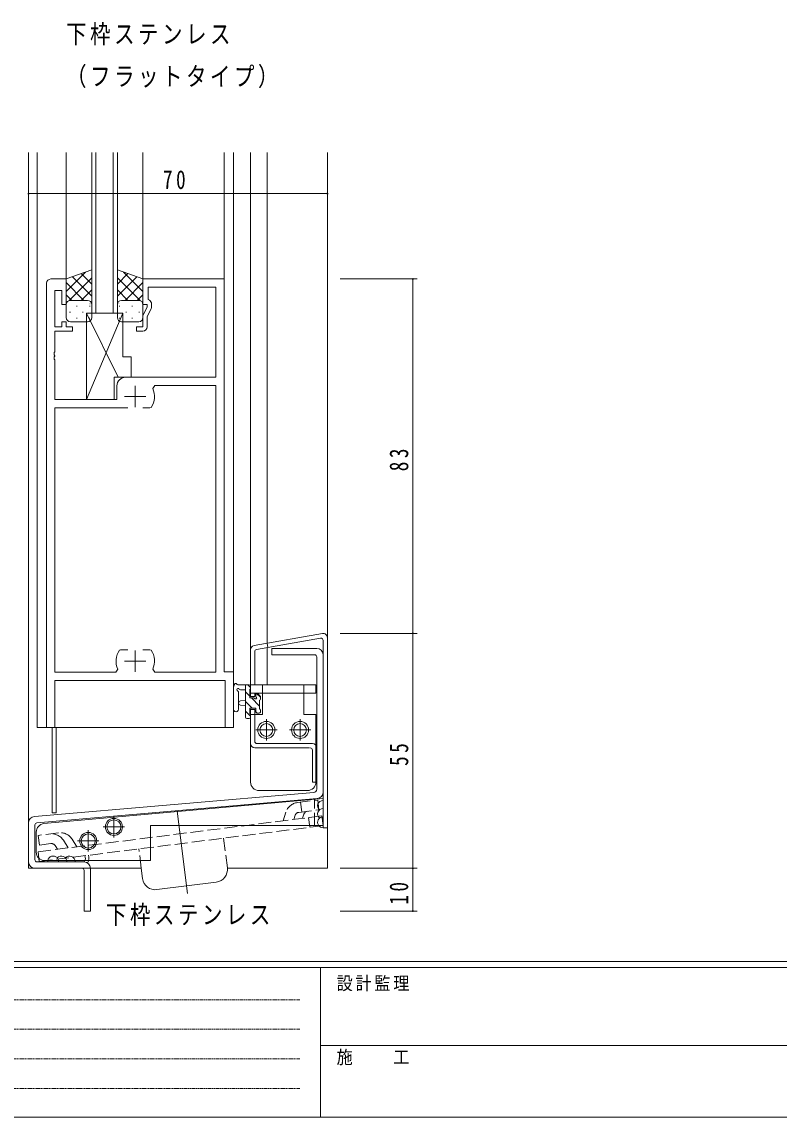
# Model space of a CAD drawing. Units: millimetres on the paper. Extents: x -398 to 398, y -282 to 282.
# Drawn here: x -205.4 to -28.1, y -282.1 to -25.6 of the extents above; entities that cross this region are included whole.
import ezdxf

# ---------------------------------------------------------------- set-up
doc = ezdxf.new("R2010")
doc.units = ezdxf.units.MM
for name, pattern in [('USER1', [0.375, 0.25, -0.125]), ('USER2', [13, 10, -1, 1, -1]), ('USER4', [4, 3, -1])]:
    doc.linetypes.add(name, pattern=pattern)
for name, color, linetype, lineweight in [('0-1_YKK_ZWAK', 7, 'Continuous', 18), ('0-3_YKK_11', 7, 'Continuous', 18), ('0-4_YKK_12', 2, 'Continuous', 18), ('0-5_YKK_13', 4, 'Continuous', 18), ('0-6_YKK_D', 6, 'Continuous', 18)]:
    doc.layers.add(name, color=color, linetype=linetype, lineweight=lineweight)
doc.layers.add('0-2_USER1', color=7, linetype='Continuous')
doc.styles.add('ＭＳ ゴシック', font='')
doc.styles.get('ＭＳ ゴシック').set_extended_font_data('MS Gothic')

msp = doc.modelspace()

# ---------------------------------------------------------------- linework, layer by layer
at = {"layer": '0-1_YKK_ZWAK'}
for p, q in [((376.929, -245.7), (-393.071, -245.7)), ((339.129, -247.1), (-393.071, -247.1)), ((-135.471, -247.1), (-135.471, -282.1)), ((-135.471, -265.299), (-6.671, -265.299)), ((-393.071, -282.1), (339.129, -282.1))]:
    msp.add_line(p, q, dxfattribs=at)
at = {"layer": '0-1_YKK_ZWAK', "linetype": 'USER1'}
for p, q in [((-388.472, -254.612), (-140.28, -254.612)), ((-388.472, -261.541), (-140.28, -261.541)), ((-388.472, -268.47), (-140.28, -268.47)), ((-388.472, -275.398), (-140.28, -275.398))]:
    msp.add_line(p, q, dxfattribs=at)
at = {"layer": '0-3_YKK_11'}
for p, q in [((-199.655, -86.845), (-199.655, -190.845)), ((-195.055, -85.845), (-198.655, -85.845)), ((-195.055, -91.845), (-195.055, -85.845)), ((-177.055, -85.845), (-177.055, -91.845)), ((-158.055, -85.845), (-177.055, -85.845)), ((-158.055, -177.845), (-158.055, -85.845)), ((-197.725, -88.545), (-196.055, -88.545)), ((-197.725, -97.045), (-197.725, -88.545)), ((-196.055, -88.545), (-196.055, -91.845)), ((-175.855, -87.775), (-159.985, -87.775)), ((-175.855, -90.645), (-175.855, -87.775)), ((-159.985, -87.775), (-159.985, -108.845)), ((-196.055, -91.845), (-195.055, -91.845)), ((-177.055, -91.845), (-176.055, -91.845)), ((-176.055, -91.845), (-176.055, -92.345)), ((-175.555, -90.818), (-175.855, -90.645)), ((-175.055, -92.345), (-175.055, -91.684)), ((-176.055, -92.345), (-177.055, -94.49)), ((-177.055, -94.49), (-177.055, -97.045)), ((-176.055, -94.711), (-175.148, -92.768)), ((-176.055, -97.045), (-176.055, -94.711)), ((-196.055, -97.045), (-197.725, -97.045)), ((-196.055, -95.845), (-196.055, -97.045)), ((-195.055, -95.845), (-196.055, -95.845)), ((-195.055, -97.045), (-195.055, -95.845)), ((-193.555, -97.045), (-195.055, -97.045)), ((-193.555, -98.045), (-193.555, -97.045)), ((-178.555, -97.045), (-178.555, -98.045)), ((-177.055, -97.045), (-178.555, -97.045)), ((-197.725, -98.045), (-193.555, -98.045)), ((-197.725, -102.887), (-197.725, -98.045)), ((-178.555, -98.045), (-177.055, -98.045)), ((-197.845, -103.07), (-197.725, -102.887)), ((-197.845, -103.62), (-197.845, -103.07)), ((-197.725, -103.803), (-197.845, -103.62)), ((-197.845, -104.07), (-197.725, -103.887)), ((-197.845, -104.62), (-197.845, -104.07)), ((-197.725, -104.803), (-197.845, -104.62)), ((-197.725, -103.887), (-197.725, -103.803)), ((-197.725, -114.045), (-197.725, -104.803)), ((-159.985, -108.845), (-181.155, -108.845)), ((-183.155, -110.845), (-183.155, -114.045)), ((-178.855, -110.845), (-178.855, -115.845)), ((-174.303, -110.775), (-174.759, -111.482)), ((-159.985, -110.775), (-174.303, -110.775)), ((-159.985, -177.915), (-159.985, -110.775)), ((-183.155, -114.045), (-197.725, -114.045)), ((-181.355, -113.345), (-176.355, -113.345)), ((-197.725, -116.045), (-197.725, -177.915)), ((-180.605, -116.045), (-197.725, -116.045)), ((-175.408, -116.045), (-177.105, -116.045)), ((-175.162, -115.916), (-175.408, -116.045)), ((-182.548, -172.774), (-182.302, -172.645)), ((-182.302, -172.645), (-180.605, -172.645)), ((-178.855, -172.845), (-178.855, -177.845)), ((-177.105, -172.645), (-175.408, -172.645)), ((-177.105, -172.645), (-175.408, -172.645)), ((-175.408, -172.645), (-175.162, -172.774)), ((-181.355, -175.345), (-176.355, -175.345)), ((-197.725, -177.915), (-183.406, -177.915)), ((-183.406, -177.915), (-182.951, -177.208)), ((-174.759, -177.208), (-174.303, -177.915)), ((-174.303, -177.915), (-159.985, -177.915)), ((-155.855, -177.845), (-158.055, -177.845)), ((-155.855, -190.845), (-155.855, -177.845)), ((-197.725, -179.845), (-157.785, -179.845)), ((-197.725, -190.845), (-197.725, -179.845)), ((-157.785, -179.845), (-157.785, -190.845)), ((-199.655, -190.845), (-197.725, -190.845)), ((-157.785, -190.845), (-155.855, -190.845))]:
    msp.add_line(p, q, dxfattribs=at)
for centre, radius, start, end in [((-198.655, -86.845), 1, 90.00001, 179.99999), ((-176.055, -91.684), 1, 359.99997, 60), ((-176.055, -92.345), 1, 335.00003, 0.00001), ((-177.055, -97.045), 1, 270.00001, 359.99999), ((-181.155, -110.845), 2, 90.00001, 179.99999), ((-178.855, -113.345), 4.5, 325.15008, 24.45637), ((-178.855, -175.345), 4.5, 145.15008, 204.45637), ((-178.855, -175.345), 4.5, 335.54363, 34.84992)]:
    msp.add_arc(centre, radius, start, end, dxfattribs=at)
at = {"layer": '0-4_YKK_12'}
for p, q in [((-203.855, -56.202), (-203.855, -223.845)), ((-201.855, -56.202), (-201.855, -190.845)), ((-195.055, -86.345), (-195.055, -56.202)), ((-189.055, -56.202), (-189.055, -93.845)), ((-188.055, -93.845), (-188.055, -56.202)), ((-184.055, -56.202), (-184.055, -93.845)), ((-183.055, -93.845), (-183.055, -56.202)), ((-177.055, -86.345), (-177.055, -56.202)), ((-158.055, -86.145), (-158.055, -56.202)), ((-155.855, -56.202), (-155.855, -190.845)), ((-151.855, -180.845), (-151.855, -56.202)), ((-147.955, -56.202), (-147.955, -171.155)), ((-133.855, -56.202), (-133.855, -223.845)), ((-183.055, -93.845), (-189.055, -93.845)), ((-147.955, -172.171), (-147.955, -180.845)), ((-147.955, -180.845), (-150.855, -180.845)), ((-201.855, -190.845), (-155.855, -190.845)), ((-198.355, -190.845), (-198.355, -210.845)), ((-197.355, -190.845), (-197.355, -210.845)), ((-197.355, -210.845), (-198.355, -210.845)), ((-177.437, -223.845), (-203.855, -223.845)), ((-133.855, -223.845), (-157.281, -223.845))]:
    msp.add_line(p, q, dxfattribs=at)
at = {"layer": '0-5_YKK_13'}
for p, q in [((-189.055, -83.702), (-195.055, -85.845)), ((-195.055, -88.754), (-190.53, -84.229)), ((-189.055, -87.031), (-191.508, -84.578)), ((-189.055, -83.702), (-189.055, -91.845)), ((-183.055, -83.702), (-183.055, -91.845)), ((-183.055, -83.702), (-177.055, -85.845)), ((-183.055, -87.031), (-180.602, -84.578)), ((-177.055, -88.754), (-181.579, -84.229)), ((-195.055, -85.925), (-194.93, -85.8)), ((-195.055, -85.845), (-195.055, -91.845)), ((-190.898, -90.845), (-195.055, -86.688)), ((-194.368, -90.895), (-189.055, -85.582)), ((-189.055, -89.859), (-193.592, -85.322)), ((-183.055, -89.859), (-178.518, -85.322)), ((-177.742, -90.895), (-183.055, -85.582)), ((-181.212, -90.845), (-177.055, -86.688)), ((-177.055, -85.925), (-177.18, -85.8)), ((-177.055, -85.845), (-177.055, -91.845)), ((-193.726, -90.845), (-195.055, -89.516)), ((-191.489, -90.845), (-189.055, -88.411)), ((-180.62, -90.845), (-183.055, -88.411)), ((-178.384, -90.845), (-177.055, -89.516)), ((-195.055, -91.582), (-195.005, -91.532)), ((-195.055, -91.845), (-195.055, -94.845)), ((-190.055, -90.845), (-194.055, -90.845)), ((-194.055, -90.845), (-190.455, -90.845)), ((-192.436, -92.179), (-192.636, -92.179)), ((-189.455, -92.179), (-189.606, -92.179)), ((-189.473, -91.657), (-189.455, -91.639)), ((-189.055, -91.845), (-189.055, -94.845)), ((-183.055, -91.845), (-183.055, -94.845)), ((-182.637, -91.657), (-182.655, -91.639)), ((-182.655, -92.179), (-182.503, -92.179)), ((-182.055, -90.845), (-178.055, -90.845)), ((-178.055, -90.845), (-182.055, -90.845)), ((-179.673, -92.179), (-179.473, -92.179)), ((-177.055, -91.582), (-177.105, -91.532)), ((-177.055, -91.845), (-177.055, -94.845)), ((-194.051, -93.594), (-194.251, -93.594)), ((-191.021, -93.594), (-191.221, -93.594)), ((-190.305, -93.845), (-182.879, -108.845)), ((-190.305, -114.045), (-181.805, -93.845)), ((-190.305, -93.845), (-181.805, -93.845)), ((-190.305, -93.845), (-190.305, -114.045)), ((-181.805, -93.845), (-181.805, -104.045)), ((-181.088, -93.594), (-180.888, -93.594)), ((-178.058, -93.594), (-177.858, -93.594)), ((-190.055, -95.845), (-194.055, -95.845)), ((-192.436, -95.009), (-192.636, -95.009)), ((-189.468, -95.009), (-189.606, -95.009)), ((-182.641, -95.009), (-182.503, -95.009)), ((-182.055, -95.845), (-178.055, -95.845)), ((-179.673, -95.009), (-179.473, -95.009)), ((-181.805, -104.045), (-179.805, -104.045)), ((-179.805, -104.045), (-179.805, -108.845)), ((-183.805, -108.845), (-179.805, -108.845)), ((-183.805, -108.845), (-183.805, -114.045)), ((-190.305, -114.045), (-183.805, -114.045)), ((-151.028, -171.697), (-135.028, -168.876)), ((-150.442, -172.609), (-135.442, -169.964)), ((-147.955, -171.155), (-147.781, -172.14)), ((-134.855, -170.456), (-134.855, -214.345)), ((-133.855, -169.86), (-133.855, -214.345)), ((-151.855, -183.645), (-151.855, -172.682)), ((-150.855, -180.845), (-150.855, -173.102)), ((-146.855, -172.345), (-146.855, -173.845)), ((-136.355, -172.345), (-146.855, -172.345)), ((-136.855, -173.845), (-146.855, -173.845)), ((-136.355, -174.345), (-136.355, -205.34)), ((-134.855, -173.845), (-134.855, -206.028)), ((-155.855, -186.571), (-155.855, -181.409)), ((-152.155, -180.844), (-154.835, -180.844)), ((-154.235, -182.044), (-153.055, -182.044)), ((-153.055, -180.844), (-153.055, -188.444)), ((-151.855, -181.498), (-152.51, -180.844)), ((-152.055, -183.944), (-152.055, -181.944)), ((-151.855, -180.845), (-136.555, -180.845)), ((-151.855, -181.744), (-151.855, -181.144)), ((-151.855, -181.345), (-151.855, -182.345)), ((-149.055, -180.845), (-149.055, -187.845)), ((-139.355, -180.845), (-139.355, -187.845)), ((-136.555, -180.845), (-136.555, -182.845)), ((-154.655, -186.571), (-154.652, -182.61)), ((-153.055, -184.544), (-154.199, -184.645)), ((-152.055, -183.543), (-153.055, -182.543)), ((-151.116, -183.944), (-152.055, -183.944)), ((-151.855, -183.645), (-150.855, -183.645)), ((-149.755, -185.843), (-151.655, -183.944)), ((-150.855, -183.645), (-150.855, -182.845)), ((-150.655, -183.144), (-150.655, -183.483)), ((-149.555, -183.798), (-150.482, -182.872)), ((-149.643, -183.431), (-150.143, -182.931)), ((-149.755, -186.544), (-149.755, -184.444)), ((-149.555, -184.244), (-149.555, -183.644)), ((-153.055, -185.744), (-154.199, -185.642)), ((-151.5, -186.344), (-153.055, -184.788)), ((-151.855, -188.233), (-153.055, -187.033)), ((-152.055, -186.344), (-150.655, -186.344)), ((-152.055, -187.644), (-152.055, -186.344)), ((-151.855, -186.645), (-150.855, -186.645)), ((-151.855, -186.645), (-151.855, -194.642)), ((-151.855, -186.645), (-150.855, -186.645)), ((-150.855, -194.142), (-150.855, -186.645)), ((-150.655, -186.344), (-150.655, -187.244)), ((-150.3, -187.544), (-150.655, -187.188)), ((-149.555, -187.244), (-149.555, -186.744)), ((-152.755, -188.744), (-152.155, -188.744)), ((-151.855, -188.444), (-151.855, -187.844)), ((-151.855, -187.845), (-149.055, -187.845)), ((-151.855, -187.845), (-151.855, -203.645)), ((-150.355, -187.544), (-149.855, -187.544)), ((-148.155, -188.945), (-148.155, -193.945)), ((-140.255, -188.945), (-140.255, -193.945)), ((-139.355, -187.845), (-136.555, -187.845)), ((-136.555, -187.845), (-136.555, -203.638)), ((-145.655, -191.445), (-150.655, -191.445)), ((-137.755, -191.445), (-142.755, -191.445)), ((-150.355, -194.642), (-137.355, -194.642)), ((-150.855, -195.642), (-138.055, -195.642)), ((-137.355, -196.142), (-137.355, -203.637)), ((-136.555, -195.642), (-136.555, -203.645)), ((-136.355, -195.642), (-136.355, -203.637)), ((-137.355, -203.637), (-136.355, -203.637)), ((-137.04, -206.087), (-202.484, -211.727)), ((-201.898, -213.182), (-136.226, -207.522)), ((-134.855, -207.51), (-200.238, -213.385)), ((-149.855, -205.645), (-138.555, -205.645)), ((-134.855, -213.845), (-134.855, -207.51)), ((-169.052, -210.432), (-166.615, -229.731)), ((-203.855, -222.345), (-203.855, -213.221)), ((-202.355, -213.68), (-202.355, -221.845)), ((-202.059, -220.045), (-202.059, -215.377)), ((-175.255, -213.845), (-134.855, -213.845)), ((-175.255, -222.045), (-175.255, -213.845)), ((-133.855, -214.345), (-134.855, -214.345)), ((-201.855, -222.345), (-190.855, -222.345)), ((-175.255, -222.045), (-200.059, -222.045)), ((-191.355, -223.845), (-202.355, -223.845)), ((-190.855, -224.345), (-190.855, -233.845)), ((-189.355, -233.845), (-189.355, -223.845)), ((-177.135, -226.241), (-177.437, -223.845)), ((-173.783, -228.841), (-159.893, -227.087)), ((-190.855, -233.845), (-189.355, -233.845))]:
    msp.add_line(p, q, dxfattribs=at)
at = {"layer": '0-5_YKK_13', "linetype": 'USER4'}
for p, q in [((-136.855, -213.845), (-136.855, -207.689)), ((-140.859, -208.455), (-136.115, -207.856)), ((-140.571, -210.737), (-135.827, -210.138)), ((-140.14, -208.364), (-139.852, -210.646)), ((-136.115, -207.856), (-135.827, -210.138)), ((-201.615, -219.958), (-135.143, -211.563)), ((-144.24, -212.712), (-143.582, -210.701)), ((-141.396, -211.418), (-141.715, -212.393)), ((-139.349, -211.159), (-139.669, -212.135)), ((-138.293, -211.961), (-138.005, -214.243)), ((-135.143, -211.563), (-134.855, -213.845)), ((-201.327, -222.24), (-134.855, -213.845)), ((-196.851, -215.527), (-201.595, -216.126)), ((-201.595, -216.126), (-201.307, -218.408)), ((-195.702, -217.284), (-194.564, -219.068)), ((-192.518, -218.81), (-193.656, -217.026)), ((-157.292, -223.734), (-158.17, -216.79)), ((-201.615, -219.958), (-201.327, -222.24)), ((-198.61, -218.067), (-201.307, -218.408)), ((-197.641, -218.521), (-197.089, -219.387)), ((-177.437, -223.845), (-178.012, -219.296))]:
    msp.add_line(p, q, dxfattribs=at)
at = {"layer": '0-5_YKK_13', "linetype": 'USER2'}
for p, q in [((-183.855, -211.645), (-183.855, -216.645)), ((-189.859, -214.945), (-189.859, -219.945)), ((-181.355, -214.145), (-186.355, -214.145)), ((-187.359, -217.445), (-192.359, -217.445))]:
    msp.add_line(p, q, dxfattribs=at)
at = {"layer": '0-5_YKK_13'}
msp.add_lwpolyline([(-151.855, -180.845), (-151.855, -182.845), (-136.555, -182.845)], dxfattribs=at)
for centre, radius in [((-148.155, -191.445), 2), ((-140.255, -191.445), 2), ((-148.155, -191.445), 1.5), ((-140.255, -191.445), 1.5), ((-183.855, -214.145), 2), ((-183.855, -214.145), 1.65), ((-189.859, -217.445), 2), ((-189.859, -217.445), 1.65)]:
    msp.add_circle(centre, radius, dxfattribs=at)
for centre, radius, start, end in [((-194.055, -91.845), 1, 90, 180), ((-194.055, -91.845), 1, 90, 179.9999), ((-190.055, -91.845), 1, 0, 90), ((-182.055, -91.845), 1, 90, 180), ((-178.055, -91.845), 1, 0, 90), ((-178.055, -91.845), 1, 0.0001, 90), ((-194.055, -94.845), 1, 180, 270), ((-190.055, -94.845), 1, 270, 0), ((-182.055, -94.845), 1, 180, 270), ((-178.055, -94.845), 1, 270, 0), ((-134.855, -169.86), 1, 0, 100.00204), ((-150.855, -172.682), 1, 100.00204, 180), ((-135.355, -170.456), 0.5, 0, 100.00204), ((-150.355, -173.102), 0.5, 100.00204, 180), ((-136.855, -174.345), 0.5, 0, 90), ((-136.355, -173.845), 1.5, 0, 90), ((-155.555, -181.409), 0.3, 130.52878, 180), ((-155.945, -180.953), 0.3, 310.52878, 10.52878), ((-155.355, -180.844), 0.3, 30, 190.52878), ((-154.835, -180.544), 0.3, 210, 270), ((-154.755, -182.044), 0.3, 30, 250.81024), ((-154.235, -181.744), 0.3, 210, 270), ((-152.155, -181.144), 0.3, 0, 90), ((-152.055, -181.744), 0.2, 270, 0), ((-154.952, -182.61), 0.3, 359.95977, 70.81024), ((-154.155, -185.144), 0.5, 95.09207, 264.90793), ((-151.116, -184.244), 0.3, 33.05573, 90), ((-150.655, -183.944), 0.25, 213.05573, 56.94427), ((-150.355, -183.144), 0.3, 45, 180), ((-150.355, -183.483), 0.3, 180, 236.94427), ((-149.755, -184.244), 0.2, 270, 0), ((-149.855, -183.644), 0.3, 0, 45), ((-155.255, -186.571), 0.6, 179.95977, 359.95977), ((-149.755, -186.744), 0.2, 0, 90), ((-152.755, -188.444), 0.3, 180, 270), ((-152.155, -188.444), 0.3, 270, 0), ((-152.055, -187.844), 0.2, 0, 90), ((-150.355, -187.244), 0.3, 180, 270), ((-149.855, -187.244), 0.3, 270, 0), ((-150.855, -194.642), 1, 180, 270), ((-150.355, -194.142), 0.5, 180, 270), ((-137.355, -195.642), 1, 0, 90), ((-137.855, -196.142), 0.5, 0, 90), ((-149.855, -203.645), 2, 180, 270), ((-149.855, -203.645), 2, 180, 270), ((-138.555, -203.645), 2, 270, 0), ((-138.555, -203.645), 2, 270, 0), ((-137.105, -205.34), 0.75, 274.92565, 0), ((-136.355, -206.028), 1.5, 274.92565, 0), ((-134.871, -209.228), 1.28, 90, 228.59317), ((-134.871, -211.148), 1.28, 90, 228.59037), ((-202.355, -213.221), 1.5, 94.92565, 180), ((-138.399, -211.47), 1, 97.1983, 161.86069), ((-134.871, -213.068), 1.28, 90, 273.83997), ((-201.855, -213.68), 0.5, 94.92565, 180), ((-200.059, -215.377), 2, 95.13496, 180), ((-200.059, -220.045), 2, 180, 270), ((-202.355, -222.345), 1.5, 180, 270), ((-201.855, -221.845), 0.5, 180, 270), ((-198.079, -222.259), 1.28, 0, 183.83997), ((-196.159, -222.259), 1.28, 0, 138.59037), ((-194.239, -222.259), 1.28, 0, 138.59317), ((-190.855, -223.845), 1.5, 0, 90), ((-192.082, -221.473), 1.54, 325.51653, 22.14671), ((-191.924, -221.416), 2.2, 331.04679, 16.63698), ((-191.355, -224.345), 0.5, 0, 90), ((-160.269, -224.11), 3, 277.1983, 7.1983), ((-174.158, -225.865), 3, 187.1983, 277.1983)]:
    msp.add_arc(centre, radius, start, end, dxfattribs=at)
at = {"layer": '0-5_YKK_13', "linetype": 'USER4'}
for centre, radius, start, end in [((-140.446, -211.729), 3.3, 97.1983, 161.86069), ((-140.446, -211.729), 1, 97.1983, 161.86069), ((-198.484, -219.059), 3.3, 32.53591, 97.1983), ((-196.438, -218.801), 3.3, 32.53591, 97.1983), ((-198.484, -219.059), 1, 32.53591, 97.1983)]:
    msp.add_arc(centre, radius, start, end, dxfattribs=at)
at = {"layer": '0-6_YKK_D'}
for p, q in [((-203.855, -84.845), (-203.855, -64.845)), ((-203.855, -65.845), (-133.855, -65.845)), ((-133.855, -84.845), (-133.855, -64.845)), ((-130.855, -85.845), (-112.855, -85.845)), ((-113.855, -85.845), (-113.855, -168.845)), ((-130.855, -168.845), (-112.855, -168.845)), ((-130.855, -168.845), (-112.855, -168.845)), ((-113.855, -168.845), (-113.855, -223.845)), ((-130.855, -223.845), (-112.855, -223.845)), ((-130.855, -223.845), (-112.855, -223.845)), ((-113.855, -223.845), (-113.855, -233.845)), ((-130.855, -233.845), (-112.855, -233.845))]:
    msp.add_line(p, q, dxfattribs=at)
for centre, start, end in [((-203.855, -65.845), 0, 180), ((-203.855, -65.845), 180, 0), ((-133.855, -65.845), 0, 180), ((-133.855, -65.845), 180, 0), ((-113.855, -85.845), 90, 270), ((-113.855, -85.845), 270, 90), ((-113.855, -168.845), 90, 270), ((-113.855, -168.845), 270, 90), ((-113.855, -223.845), 90, 270), ((-113.855, -223.845), 90, 270), ((-113.855, -223.845), 270, 90), ((-113.855, -223.845), 270, 90), ((-113.855, -233.845), 90, 270), ((-113.855, -233.845), 270, 90)]:
    msp.add_arc(centre, 0.106, start, end, dxfattribs=at)

# ---------------------------------------------------------------- texts
at = {"layer": '0-1_YKK_ZWAK', "char_height": 3.079, "attachment_point": 7, "style": 'ＭＳ ゴシック'}
for s, insert in [('\\T1.17;\\W0.9;設計監理', (-131.702, -252.633)), ('\\T1.17;\\W0.9;施\u3000\u3000工', (-131.702, -269.954))]:
    msp.add_mtext(s, dxfattribs=dict(at, insert=insert))
at = {"layer": '0-2_USER1', "char_height": 4.399, "attachment_point": 7, "style": 'ＭＳ ゴシック'}
for s, insert in [('\\T1.17;\\W0.8;下枠ステンレス', (-195.055, -31.162)), ('\\T1.17;\\W0.8;（フラットタイプ）', (-195.055, -41.162)), ('\\T1.17;\\W0.8;下枠ステンレス', (-185.702, -237.378))]:
    msp.add_mtext(s, dxfattribs=dict(at, insert=insert))
at = {"layer": '0-6_YKK_D', "color": 7, "insert": (-172.375, -64.845), "char_height": 4.399, "attachment_point": 7, "style": 'ＭＳ ゴシック'}
msp.add_mtext('\\T1.37;\\W0.75;70', dxfattribs=at)
at = {"layer": '0-6_YKK_D', "color": 7, "char_height": 4.399, "attachment_point": 7, "rotation": 90, "style": 'ＭＳ ゴシック'}
for s, insert in [('\\T1.37;\\W0.75;83', (-114.855, -130.865)), ('\\T1.37;\\W0.75;55', (-114.855, -199.865)), ('\\T1.37;\\W0.75;10', (-114.855, -232.365))]:
    msp.add_mtext(s, dxfattribs=dict(at, insert=insert))

doc.saveas('drawing.dxf')
